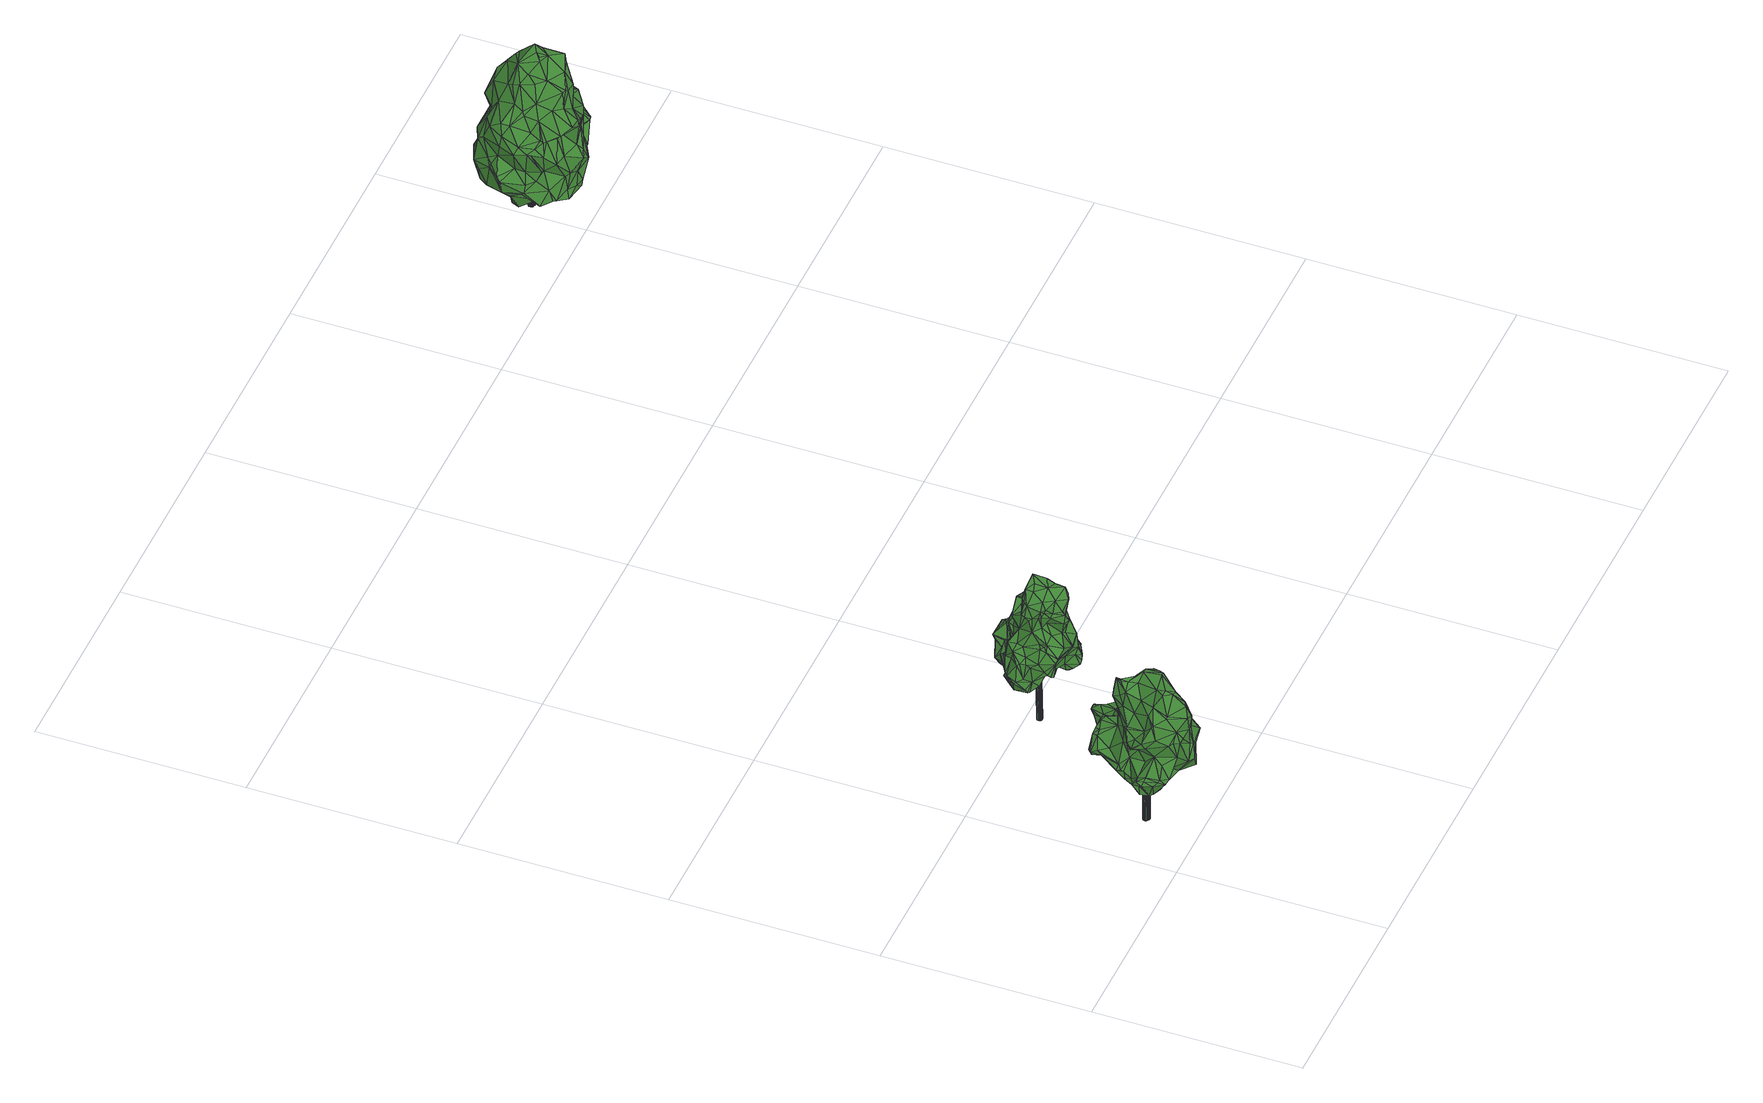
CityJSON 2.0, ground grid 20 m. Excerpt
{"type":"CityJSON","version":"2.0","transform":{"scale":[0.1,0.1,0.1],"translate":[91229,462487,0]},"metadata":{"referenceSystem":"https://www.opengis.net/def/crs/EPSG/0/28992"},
"CityObjects":{
"tree1":{"type":"SolitaryVegetationObject","attributes":{"gtid":44,"crown_width_m":9.72,"crown_median_z":10.84,"trunk_H_m":9.87,"trunk_DBH_m":0.606,"trunk_radius_m":0.303,"trunk_base_height_m":0.97,"original_gtid":"44"},"geometry":[{"type":"MultiSurface","lod":"3","boundaries":[[[0,1,2]],[[3,4,5]],[[6,7,8]],[[9,10,11]],[[12,13,14]],[[15,16,17]],[[18,19,20]],[[21,10,22]],[[23,24,25]],[[26,27,28]],[[29,30,31]],[[29,31,32]],[[33,22,34]],[[35,36,37]],[[38,5,4]],[[39,40,41]],[[42,43,44]],[[45,46,47]],[[48,49,50]],[[51,52,53]],[[54,55,34]],[[56,57,7]],[[58,59,60]],[[7,61,8]],[[62,63,64]],[[56,65,66]],[[67,68,69]],[[70,71,72]],[[73,74,32]],[[75,76,77]],[[12,78,13]],[[38,4,79]],[[26,80,27]],[[81,37,82]],[[19,37,81]],[[83,71,70]],[[84,85,86]],[[87,86,85]],[[84,86,88]],[[87,85,89]],[[90,7,6]],[[56,7,90]],[[86,91,92]],[[92,91,93]],[[94,95,96]],[[86,92,88]],[[97,98,99]],[[33,100,22]],[[35,37,19]],[[58,60,101]],[[102,103,73]],[[104,105,106]],[[55,83,107]],[[97,23,98]],[[108,109,110]],[[111,69,68]],[[112,113,114]],[[32,31,102]],[[83,55,54]],[[115,19,81]],[[116,117,118]],[[110,119,77]],[[30,120,121]],[[95,121,120]],[[91,87,122]],[[112,60,59]],[[123,61,7]],[[124,40,39]],[[125,126,127]],[[69,128,67]],[[101,129,72]],[[130,131,132]],[[54,133,83]],[[99,134,97]],[[73,103,135]],[[97,134,2]],[[8,136,137]],[[138,139,137]],[[137,140,138]],[[92,141,88]],[[111,142,108]],[[78,143,144]],[[37,36,82]],[[131,130,129]],[[72,129,70]],[[129,130,70]],[[107,70,130]],[[127,10,21]],[[38,77,145]],[[72,71,146]],[[147,148,94]],[[83,70,107]],[[45,96,46]],[[59,20,149]],[[22,100,21]],[[63,150,151]],[[25,151,150]],[[152,153,82]],[[63,154,132]],[[14,42,51]],[[155,156,115]],[[13,157,158]],[[63,151,154]],[[12,51,53]],[[139,138,159]],[[160,14,13]],[[60,62,101]],[[161,2,162]],[[163,161,162]],[[99,164,134]],[[127,21,125]],[[42,165,43]],[[129,64,131]],[[166,167,100]],[[154,151,166]],[[15,118,168]],[[12,14,51]],[[18,169,19]],[[17,16,170]],[[171,17,170]],[[78,12,143]],[[172,123,173]],[[174,116,65]],[[174,65,56]],[[172,175,138]],[[176,50,54]],[[176,54,177]],[[178,173,171]],[[105,145,179]],[[175,159,138]],[[180,181,162]],[[181,163,162]],[[118,117,168]],[[25,99,98]],[[131,64,63]],[[132,131,63]],[[25,150,182]],[[25,182,183]],[[112,114,184]],[[177,34,185]],[[186,185,34]],[[91,122,93]],[[187,108,110]],[[60,184,62]],[[105,188,5]],[[189,188,105]],[[190,191,192]],[[103,191,190]],[[115,20,19]],[[190,122,89]],[[170,16,61]],[[185,193,176]],[[185,176,177]],[[29,120,30]],[[77,187,110]],[[119,1,179]],[[112,184,60]],[[93,192,92]],[[194,195,196]],[[85,84,197]],[[198,199,28]],[[200,69,111]],[[158,157,201]],[[202,144,143]],[[8,61,136]],[[29,96,95]],[[149,20,115]],[[113,155,0]],[[203,113,0]],[[182,184,204]],[[182,62,184]],[[169,15,168]],[[205,169,168]],[[32,206,80]],[[207,43,186]],[[68,142,111]],[[208,142,68]],[[14,160,42]],[[92,192,191]],[[117,209,168]],[[210,2,1]],[[48,139,159]],[[193,139,48]],[[211,40,124]],[[50,212,133]],[[50,133,54]],[[38,145,5]],[[0,155,213]],[[214,4,215]],[[4,75,79]],[[92,216,141]],[[81,82,153]],[[205,168,209]],[[210,1,119]],[[9,52,44]],[[9,217,202]],[[52,51,42]],[[5,145,105]],[[214,215,218]],[[135,174,56]],[[216,92,191]],[[71,219,220]],[[95,120,29]],[[8,137,27]],[[48,50,193]],[[176,193,50]],[[221,57,56]],[[2,161,23]],[[211,41,40]],[[161,24,23]],[[222,219,212]],[[181,126,125]],[[223,95,94]],[[106,1,0]],[[27,137,224]],[[175,172,49]],[[53,52,202]],[[94,225,226]],[[102,191,103]],[[227,228,212]],[[219,228,227]],[[222,178,219]],[[25,183,99]],[[128,121,67]],[[185,43,193]],[[100,167,21]],[[106,105,1]],[[179,1,105]],[[102,73,32]],[[132,229,130]],[[107,130,229]],[[54,34,177]],[[229,55,107]],[[198,26,199]],[[229,230,55]],[[34,55,230]],[[187,111,108]],[[226,225,231]],[[28,224,198]],[[9,43,207]],[[6,74,90]],[[89,85,36]],[[193,43,165]],[[126,11,10]],[[219,227,212]],[[79,75,38]],[[71,220,146]],[[52,42,44]],[[68,67,223]],[[232,217,231]],[[232,231,148]],[[77,38,75]],[[91,86,87]],[[159,49,48]],[[175,49,159]],[[212,50,49]],[[49,233,212]],[[212,233,222]],[[59,234,20]],[[235,42,160]],[[15,39,16]],[[207,34,22]],[[207,186,34]],[[129,101,64]],[[62,64,101]],[[193,165,139]],[[144,202,217]],[[15,18,124]],[[15,124,39]],[[201,147,236]],[[201,236,158]],[[77,119,145]],[[27,224,28]],[[68,223,208]],[[202,52,9]],[[141,200,237]],[[214,237,200]],[[214,141,237]],[[132,154,229]],[[115,156,149]],[[113,156,155]],[[148,225,94]],[[147,232,148]],[[147,201,232]],[[94,96,147]],[[11,126,181]],[[74,206,32]],[[121,238,30]],[[121,216,238]],[[32,80,29]],[[125,239,181]],[[231,180,226]],[[231,181,180]],[[223,94,226]],[[223,226,208]],[[138,140,172]],[[225,148,231]],[[89,122,87]],[[34,230,33]],[[135,90,74]],[[135,74,73]],[[194,196,219]],[[83,133,228]],[[212,228,133]],[[0,2,203]],[[219,178,194]],[[203,2,134]],[[2,23,97]],[[23,25,98]],[[104,106,213]],[[104,213,105]],[[240,180,109]],[[240,109,142]],[[195,61,16]],[[171,61,195]],[[118,15,17]],[[241,103,190]],[[242,217,9]],[[221,123,57]],[[217,157,78]],[[47,236,45]],[[189,36,188]],[[82,36,189]],[[19,169,35]],[[139,198,137]],[[224,137,198]],[[243,149,156]],[[190,209,241]],[[116,241,209]],[[116,209,117]],[[36,209,190]],[[36,35,209]],[[223,121,95]],[[67,121,223]],[[229,154,230]],[[230,154,33]],[[171,123,221]],[[110,109,119]],[[119,109,210]],[[154,166,33]],[[100,33,166]],[[162,109,180]],[[203,114,113]],[[25,24,151]],[[166,151,24]],[[22,10,207]],[[28,199,26]],[[114,99,204]],[[2,109,162]],[[142,109,108]],[[11,242,9]],[[11,181,231]],[[231,217,242]],[[11,231,242]],[[201,217,232]],[[244,136,61]],[[140,244,123]],[[140,137,244]],[[207,10,9]],[[144,217,78]],[[153,115,81]],[[9,44,43]],[[203,134,164]],[[179,145,119]],[[163,181,239]],[[167,163,239]],[[17,171,66]],[[118,17,116]],[[57,123,7]],[[140,123,172]],[[12,53,143]],[[53,202,143]],[[196,220,219]],[[236,245,158]],[[13,158,245]],[[26,235,245]],[[41,220,196]],[[39,41,196]],[[233,173,222]],[[178,222,173]],[[80,26,47]],[[123,244,61]],[[29,80,47]],[[114,182,184]],[[204,182,114]],[[246,236,47]],[[246,47,26]],[[246,26,236]],[[170,61,171]],[[66,65,17]],[[31,30,238]],[[31,238,102]],[[102,238,191]],[[191,238,216]],[[216,121,200]],[[216,200,141]],[[121,128,200]],[[69,200,128]],[[99,114,164]],[[185,186,43]],[[164,114,203]],[[182,204,183]],[[71,228,219]],[[146,247,72]],[[183,204,99]],[[182,150,62]],[[63,62,150]],[[248,146,220]],[[220,41,248]],[[72,247,101]],[[58,101,247]],[[88,218,84]],[[190,89,36]],[[213,152,189]],[[155,152,213]],[[147,45,236]],[[96,45,147]],[[106,0,213]],[[169,205,35]],[[226,180,240]],[[226,240,208]],[[142,208,240]],[[167,239,21]],[[21,239,125]],[[163,167,161]],[[210,109,2]],[[166,24,167]],[[161,167,24]],[[214,218,141]],[[196,195,39]],[[235,165,42]],[[139,165,235]],[[172,173,49]],[[233,49,173]],[[13,245,160]],[[146,248,247]],[[194,178,195]],[[195,178,171]],[[171,173,123]],[[217,201,157]],[[78,157,13]],[[235,160,245]],[[169,18,15]],[[249,124,20]],[[18,20,124]],[[126,10,127]],[[135,241,174]],[[58,247,248]],[[71,83,228]],[[137,136,244]],[[3,215,4]],[[85,197,188]],[[26,245,250]],[[236,250,245]],[[243,59,149]],[[236,26,250]],[[241,135,103]],[[8,27,206]],[[8,206,6]],[[80,206,27]],[[135,56,90]],[[74,6,206]],[[29,46,96]],[[47,46,29]],[[195,16,39]],[[214,76,75]],[[211,124,249]],[[155,153,152]],[[152,82,189]],[[153,155,115]],[[213,251,105]],[[189,105,251]],[[189,251,213]],[[249,20,234]],[[248,234,58]],[[58,234,59]],[[41,234,248]],[[41,249,234]],[[211,249,41]],[[198,139,235]],[[198,235,26]],[[85,188,36]],[[3,197,84]],[[205,209,35]],[[243,112,59]],[[112,156,113]],[[243,156,112]],[[17,65,116]],[[77,76,187]],[[200,76,214]],[[171,221,66]],[[56,66,221]],[[187,76,111]],[[200,111,76]],[[190,93,122]],[[190,192,93]],[[141,218,88]],[[116,17,241]],[[174,241,17]],[[174,17,116]],[[218,215,84]],[[3,84,215]],[[214,75,4]],[[188,197,5]],[[5,197,3]],[[252,253,254]],[[252,254,255]],[[255,254,256]],[[255,256,257]],[[254,253,258]],[[254,258,256]],[[256,258,259]],[[256,259,257]],[[258,253,260]],[[258,260,259]],[[260,253,261]],[[260,261,259]],[[259,261,262]],[[259,262,257]],[[262,261,263]],[[262,263,257]],[[261,253,264]],[[261,264,263]],[[263,264,265]],[[263,265,257]],[[264,253,266]],[[264,266,265]],[[266,253,267]],[[266,267,265]],[[265,267,268]],[[265,268,257]],[[267,253,269]],[[267,269,268]],[[268,269,270]],[[268,270,257]],[[269,253,271]],[[269,271,270]],[[271,253,272]],[[271,272,270]],[[270,272,273]],[[270,273,257]],[[272,253,274]],[[272,274,273]],[[273,274,275]],[[273,275,257]],[[274,253,276]],[[274,276,275]],[[275,276,277]],[[275,277,257]],[[276,253,278]],[[276,278,277]],[[277,278,279]],[[277,279,257]],[[278,253,280]],[[278,280,279]],[[279,280,281]],[[279,281,257]],[[280,253,282]],[[280,282,281]],[[281,282,283]],[[281,283,257]],[[282,253,284]],[[282,284,283]],[[284,253,285]],[[284,285,283]],[[283,285,286]],[[283,286,257]],[[285,253,287]],[[285,287,286]],[[286,287,288]],[[286,288,257]],[[288,287,289]],[[288,289,257]],[[287,253,290]],[[287,290,289]],[[289,290,291]],[[289,291,257]],[[291,290,255]],[[291,255,257]],[[290,253,252]],[[290,252,255]]]}]},
"tree2":{"type":"SolitaryVegetationObject","attributes":{"gtid":3,"crown_width_m":8.05,"crown_median_z":10,"trunk_H_m":9.23,"trunk_DBH_m":0.47,"trunk_radius_m":0.235,"trunk_base_height_m":0.77,"original_gtid":"3"},"geometry":[{"type":"Solid","lod":"3","boundaries":[[[[292,293,294]],[[295,296,297]],[[298,299,300]],[[301,302,303]],[[304,305,306]],[[307,308,309]],[[307,309,310]],[[311,312,313]],[[314,315,316]],[[317,318,319]],[[318,308,319]],[[320,321,322]],[[323,324,325]],[[326,327,328]],[[329,330,331]],[[313,330,329]],[[332,333,334]],[[335,336,337]],[[338,336,335]],[[339,340,341]],[[342,311,343]],[[344,338,345]],[[346,347,348]],[[349,350,351]],[[294,352,353]],[[331,298,329]],[[354,355,356]],[[354,356,357]],[[358,359,360]],[[297,361,362]],[[355,354,363]],[[364,365,366]],[[302,367,368]],[[369,370,327]],[[317,371,372]],[[373,311,374]],[[310,375,376]],[[377,325,324]],[[310,378,375]],[[379,380,378]],[[381,334,342]],[[381,342,343]],[[382,383,384]],[[385,386,387]],[[388,389,371]],[[346,335,337]],[[390,391,345]],[[384,366,328]],[[392,393,394]],[[392,306,393]],[[395,333,332]],[[396,397,398]],[[336,399,400]],[[401,402,403]],[[404,326,405]],[[330,406,407]],[[298,300,329]],[[408,409,394]],[[408,410,409]],[[411,321,320]],[[360,412,413]],[[348,398,414]],[[397,414,398]],[[415,416,417]],[[341,418,339]],[[324,419,377]],[[400,420,336]],[[414,391,421]],[[414,421,348]],[[401,422,352]],[[422,353,352]],[[423,357,424]],[[314,425,315]],[[298,426,427]],[[347,346,428]],[[429,340,339]],[[430,410,431]],[[432,318,363]],[[390,433,335]],[[371,389,434]],[[317,363,318]],[[435,436,437]],[[438,379,432]],[[335,346,390]],[[421,391,390]],[[429,323,325]],[[317,372,363]],[[372,355,363]],[[422,323,429]],[[348,421,390]],[[348,390,346]],[[338,335,433]],[[372,371,434]],[[427,439,299]],[[440,439,427]],[[377,441,442]],[[416,443,444]],[[445,292,353]],[[323,419,324]],[[374,342,334]],[[331,426,298]],[[390,345,433]],[[446,441,301]],[[375,447,376]],[[448,449,392]],[[433,345,338]],[[401,403,422]],[[323,422,419]],[[450,382,451]],[[313,452,381]],[[336,420,337]],[[374,453,454]],[[445,353,422]],[[418,445,422]],[[403,419,422]],[[411,455,456]],[[377,419,403]],[[362,361,457]],[[332,458,395]],[[385,459,460]],[[461,385,460]],[[374,311,342]],[[434,406,372]],[[312,372,406]],[[380,438,462]],[[432,462,438]],[[316,315,463]],[[464,465,316]],[[427,426,466]],[[299,298,427]],[[332,334,467]],[[414,397,468]],[[469,470,471]],[[393,408,394]],[[329,300,472]],[[371,317,473]],[[371,473,388]],[[474,337,420]],[[424,357,356]],[[424,356,355]],[[328,327,451]],[[367,294,431]],[[468,475,414]],[[422,339,418]],[[429,339,422]],[[467,334,381]],[[392,394,409]],[[400,463,420]],[[423,476,477]],[[478,477,476]],[[396,425,397]],[[364,349,297]],[[472,479,480]],[[401,352,294]],[[434,389,407]],[[379,438,380]],[[328,382,384]],[[369,327,326]],[[294,353,292]],[[398,348,428]],[[481,482,458]],[[300,483,384]],[[451,327,370]],[[427,466,465]],[[484,412,360]],[[485,301,486]],[[316,463,440]],[[389,388,487]],[[389,487,488]],[[489,295,344]],[[457,299,439]],[[457,439,400]],[[407,389,488]],[[386,461,490]],[[386,490,491]],[[492,471,314]],[[413,493,360]],[[450,383,382]],[[458,383,450]],[[364,494,365]],[[365,494,484]],[[330,407,426]],[[330,426,331]],[[432,495,462]],[[457,400,399]],[[436,333,395]],[[496,487,473]],[[497,498,499]],[[500,499,498]],[[462,340,380]],[[316,465,488]],[[292,501,293]],[[367,402,294]],[[409,410,443]],[[451,370,499]],[[474,420,315]],[[322,502,478]],[[456,321,411]],[[384,349,364]],[[384,483,349]],[[393,486,408]],[[306,486,393]],[[443,404,409]],[[503,477,504]],[[505,506,507]],[[423,477,503]],[[373,312,311]],[[315,420,463]],[[475,305,391]],[[425,428,315]],[[508,490,468]],[[404,405,448]],[[319,308,473]],[[319,473,317]],[[404,509,326]],[[443,509,404]],[[368,367,431]],[[489,493,413]],[[368,410,303]],[[368,431,410]],[[367,441,402]],[[294,402,401]],[[441,367,302]],[[408,486,303]],[[510,306,305]],[[503,511,423]],[[446,461,460]],[[344,295,338]],[[360,493,358]],[[486,306,485]],[[479,300,384]],[[456,370,369]],[[364,296,494]],[[489,413,295]],[[512,416,415]],[[512,415,456]],[[347,428,348]],[[396,398,428]],[[369,512,456]],[[412,494,296]],[[297,296,364]],[[435,454,436]],[[445,513,514]],[[451,382,328]],[[457,361,351]],[[392,409,404]],[[368,303,302]],[[333,453,334]],[[362,338,295]],[[362,295,297]],[[358,493,515]],[[485,306,468]],[[299,516,300]],[[483,300,516]],[[485,461,301]],[[446,301,461]],[[468,461,485]],[[374,334,453]],[[430,431,294]],[[423,424,476]],[[392,404,448]],[[380,340,517]],[[491,469,518]],[[487,388,473]],[[465,426,407]],[[457,399,362]],[[372,312,355]],[[436,454,453]],[[344,515,489]],[[301,441,302]],[[297,349,361]],[[344,391,515]],[[343,313,381]],[[474,346,337]],[[482,480,383]],[[338,399,336]],[[362,399,338]],[[400,439,463]],[[440,463,439]],[[472,482,329]],[[343,311,313]],[[380,517,519]],[[364,366,384]],[[392,449,359]],[[357,363,354]],[[486,301,303]],[[491,387,386]],[[520,293,501]],[[315,428,474]],[[474,428,346]],[[505,491,518]],[[505,518,375]],[[340,462,511]],[[340,511,341]],[[432,379,318]],[[511,503,521]],[[416,522,443]],[[416,512,522]],[[341,521,418]],[[519,523,380]],[[489,515,493]],[[492,488,487]],[[403,402,377]],[[492,524,471]],[[316,492,314]],[[488,492,316]],[[412,484,494]],[[358,304,359]],[[306,359,304]],[[457,351,516]],[[457,516,299]],[[300,479,472]],[[425,525,397]],[[513,501,514]],[[351,361,349]],[[432,363,495]],[[479,384,383]],[[520,526,477]],[[504,477,526]],[[303,410,408]],[[445,501,292]],[[445,514,501]],[[508,491,490]],[[318,379,309]],[[478,502,477]],[[520,477,502]],[[321,415,322]],[[520,415,293]],[[502,415,520]],[[322,415,502]],[[452,329,481]],[[452,481,467]],[[374,454,373]],[[310,309,379]],[[373,454,478]],[[369,326,509]],[[407,406,434]],[[330,313,406]],[[469,525,470]],[[349,483,350]],[[376,307,310]],[[360,527,484]],[[313,329,452]],[[481,329,482]],[[396,428,425]],[[407,488,465]],[[491,525,469]],[[468,525,508]],[[470,425,471]],[[497,370,455]],[[455,370,456]],[[511,521,341]],[[497,499,370]],[[466,426,465]],[[414,475,391]],[[375,506,505]],[[464,440,465]],[[491,505,387]],[[427,465,440]],[[366,528,405]],[[464,316,440]],[[508,525,491]],[[468,397,525]],[[487,496,529]],[[448,405,528]],[[328,405,326]],[[381,452,467]],[[527,449,528]],[[527,528,484]],[[332,481,458]],[[467,481,332]],[[366,365,528]],[[484,528,365]],[[448,528,449]],[[366,405,328]],[[529,496,376]],[[450,499,500]],[[450,451,499]],[[377,530,325]],[[442,530,377]],[[475,510,305]],[[516,351,350]],[[516,350,483]],[[318,309,308]],[[376,496,307]],[[308,307,496]],[[450,500,458]],[[458,500,395]],[[455,498,497]],[[411,498,455]],[[437,498,322]],[[320,322,498]],[[320,498,411]],[[340,429,530]],[[392,359,306]],[[441,377,402]],[[460,442,446]],[[357,495,363]],[[423,495,357]],[[447,469,524]],[[469,447,518]],[[387,505,385]],[[461,386,385]],[[380,523,378]],[[375,378,523]],[[373,478,476]],[[312,373,476]],[[312,476,355]],[[385,507,459]],[[505,507,385]],[[459,507,519]],[[506,519,507]],[[446,442,441]],[[513,504,501]],[[513,445,504]],[[468,490,461]],[[460,530,442]],[[473,308,496]],[[518,447,375]],[[423,511,495]],[[462,495,511]],[[379,378,310]],[[459,530,460]],[[530,519,531]],[[459,519,530]],[[456,415,321]],[[312,406,313]],[[325,530,429]],[[425,314,471]],[[369,522,512]],[[527,359,449]],[[360,359,527]],[[369,509,522]],[[443,522,509]],[[430,294,532]],[[293,532,294]],[[430,532,443]],[[443,532,444]],[[430,443,410]],[[479,383,480]],[[413,412,296]],[[355,476,424]],[[475,468,510]],[[415,417,293]],[[504,445,521]],[[504,521,503]],[[418,521,445]],[[435,478,454]],[[478,435,322]],[[437,322,435]],[[504,526,501]],[[520,501,526]],[[469,471,524]],[[306,510,468]],[[344,345,391]],[[515,391,305]],[[413,296,295]],[[470,525,425]],[[492,487,529]],[[492,529,524]],[[524,529,447]],[[447,529,376]],[[436,453,333]],[[472,480,482]],[[304,358,515]],[[515,305,304]],[[458,482,383]],[[519,517,531]],[[530,517,340]],[[530,531,517]],[[436,395,437]],[[498,395,500]],[[498,437,395]],[[532,293,417]],[[417,416,444]],[[532,417,444]],[[375,523,506]],[[519,506,523]],[[533,534,535]],[[533,535,536]],[[535,534,537]],[[535,537,536]],[[536,537,538]],[[536,538,539]],[[538,537,540]],[[538,540,539]],[[537,534,541]],[[537,541,540]],[[540,541,542]],[[540,542,539]],[[542,541,543]],[[542,543,539]],[[541,534,544]],[[541,544,543]],[[544,534,545]],[[544,545,543]],[[543,545,546]],[[543,546,539]],[[545,534,547]],[[545,547,546]],[[546,547,548]],[[546,548,539]],[[547,534,549]],[[547,549,548]],[[548,549,550]],[[548,550,539]],[[549,534,551]],[[549,551,550]],[[550,551,552]],[[550,552,539]],[[551,534,553]],[[551,553,552]],[[552,553,554]],[[552,554,539]],[[554,553,555]],[[554,555,539]],[[553,534,556]],[[553,556,555]],[[555,556,557]],[[555,557,539]],[[557,556,558]],[[557,558,539]],[[556,534,559]],[[556,559,558]],[[558,559,560]],[[558,560,539]],[[559,534,561]],[[559,561,560]],[[560,561,562]],[[560,562,539]],[[561,534,563]],[[561,563,562]],[[562,563,564]],[[562,564,539]],[[563,534,533]],[[563,533,564]],[[564,533,565]],[[564,565,539]],[[565,533,536]],[[565,536,539]]]]}]},
"tree3":{"type":"SolitaryVegetationObject","attributes":{"gtid":1,"crown_width_m":10.67,"crown_median_z":9.25,"trunk_H_m":8.59,"trunk_DBH_m":0.609,"trunk_radius_m":0.305,"trunk_base_height_m":0.66,"original_gtid":"1"},"geometry":[{"type":"Solid","lod":"3","boundaries":[[[[566,567,568]],[[569,570,571]],[[572,573,574]],[[575,576,566]],[[577,576,575]],[[578,579,580]],[[581,582,583]],[[584,585,586]],[[587,588,589]],[[590,591,592]],[[593,594,595]],[[582,596,597]],[[598,599,600]],[[580,579,601]],[[602,601,579]],[[603,604,605]],[[606,607,608]],[[609,610,611]],[[609,612,610]],[[613,614,615]],[[616,612,609]],[[617,618,619]],[[585,620,578]],[[621,622,623]],[[621,602,622]],[[624,625,626]],[[584,620,585]],[[622,620,584]],[[602,620,622]],[[627,628,629]],[[630,631,632]],[[633,634,635]],[[636,637,633]],[[567,638,590]],[[639,640,641]],[[642,643,607]],[[584,644,622]],[[645,644,584]],[[599,646,647]],[[648,649,650]],[[577,651,576]],[[611,652,653]],[[654,655,656]],[[657,654,656]],[[658,581,659]],[[660,659,588]],[[584,586,645]],[[661,645,586]],[[662,663,664]],[[665,666,667]],[[668,669,571]],[[670,576,651]],[[671,672,673]],[[572,674,663]],[[642,633,675]],[[676,595,594]],[[668,677,678]],[[668,678,661]],[[580,679,680]],[[644,681,622]],[[622,681,590]],[[591,590,682]],[[683,684,610]],[[658,685,686]],[[683,687,688]],[[623,689,621]],[[669,690,691]],[[569,669,691]],[[654,626,655]],[[654,692,626]],[[693,694,600]],[[695,696,697]],[[697,696,597]],[[698,699,630]],[[700,630,699]],[[701,702,703]],[[613,704,705]],[[615,704,613]],[[631,676,706]],[[707,708,709]],[[707,709,698]],[[573,605,574]],[[642,675,710]],[[675,709,708]],[[585,690,586]],[[711,589,656]],[[712,649,713]],[[698,630,650]],[[714,682,706]],[[625,587,655]],[[625,655,626]],[[710,675,708]],[[710,708,692]],[[715,604,603]],[[641,716,717]],[[696,718,716]],[[656,641,657]],[[692,643,710]],[[719,718,695]],[[720,721,722]],[[642,710,643]],[[595,676,631]],[[723,684,724]],[[725,726,684]],[[691,653,569]],[[673,727,598]],[[699,698,709]],[[728,662,634]],[[729,730,570]],[[569,571,669]],[[713,651,618]],[[731,693,732]],[[693,637,733]],[[734,623,622]],[[735,736,737]],[[689,738,739]],[[740,739,738]],[[615,741,704]],[[706,742,631]],[[682,742,706]],[[740,743,739]],[[577,744,685]],[[641,583,716]],[[621,601,602]],[[621,743,601]],[[580,601,679]],[[621,739,743]],[[726,611,610]],[[745,746,747]],[[745,748,746]],[[581,747,582]],[[607,633,642]],[[607,749,633]],[[750,680,751]],[[750,751,752]],[[722,721,753]],[[641,717,639]],[[711,754,587]],[[636,633,635]],[[724,688,755]],[[640,639,756]],[[569,757,570]],[[758,633,637]],[[756,718,759]],[[756,716,718]],[[708,707,692]],[[756,760,716]],[[581,658,747]],[[644,568,567]],[[567,761,638]],[[734,689,762]],[[763,715,764]],[[720,614,765]],[[721,720,765]],[[656,589,766]],[[653,652,757]],[[653,757,569]],[[641,640,657]],[[582,696,716]],[[767,764,768]],[[737,608,769]],[[737,769,770]],[[769,771,640]],[[655,754,711]],[[729,726,705]],[[705,726,725]],[[631,742,648]],[[581,588,659]],[[664,673,634]],[[772,773,687]],[[635,634,671]],[[598,727,646]],[[732,774,593]],[[687,773,775]],[[713,618,617]],[[682,590,638]],[[645,568,644]],[[645,776,568]],[[575,568,777]],[[581,589,588]],[[672,634,673]],[[679,601,740]],[[740,601,743]],[[682,778,742]],[[698,650,624]],[[578,779,691]],[[588,625,619]],[[588,587,625]],[[728,573,662]],[[695,780,719]],[[724,755,723]],[[655,711,656]],[[759,769,640]],[[752,600,599]],[[599,647,752]],[[681,567,590]],[[575,744,577]],[[597,696,582]],[[689,667,738]],[[599,598,646]],[[666,665,774]],[[657,640,771]],[[650,632,648]],[[630,632,650]],[[603,781,736]],[[728,634,633]],[[661,669,668]],[[782,783,784]],[[686,747,658]],[[682,638,778]],[[663,662,573]],[[780,785,719]],[[765,628,627]],[[765,613,628]],[[588,619,660]],[[727,664,701]],[[673,664,727]],[[742,786,784]],[[685,745,686]],[[746,787,753]],[[631,630,788]],[[631,788,595]],[[735,737,770]],[[789,790,668]],[[578,691,585]],[[661,586,690]],[[661,690,669]],[[791,792,793]],[[570,730,794]],[[674,767,768]],[[680,795,580]],[[772,795,796]],[[750,791,795]],[[750,795,680]],[[703,646,701]],[[637,731,758]],[[691,690,585]],[[695,718,696]],[[692,707,626]],[[793,703,702]],[[674,755,664]],[[723,755,674]],[[654,657,771]],[[769,654,771]],[[742,778,786]],[[593,595,732]],[[597,596,746]],[[609,797,616]],[[652,729,570]],[[652,570,757]],[[726,729,611]],[[652,611,729]],[[603,798,715]],[[603,770,798]],[[566,568,575]],[[625,624,799]],[[571,570,800]],[[627,629,780]],[[608,737,801]],[[765,627,721]],[[741,722,802]],[[794,741,802]],[[759,640,756]],[[691,779,797]],[[803,804,805]],[[634,662,664]],[[671,634,672]],[[629,715,806]],[[798,806,715]],[[787,807,753]],[[629,764,715]],[[591,682,808]],[[809,660,618]],[[734,762,623]],[[691,797,653]],[[571,800,789]],[[789,668,571]],[[789,800,794]],[[668,810,677]],[[790,810,668]],[[801,737,811]],[[595,788,700]],[[630,700,788]],[[745,744,748]],[[770,769,798]],[[647,646,703]],[[748,744,812]],[[813,679,740]],[[813,740,738]],[[714,808,682]],[[619,618,660]],[[689,739,621]],[[593,774,594]],[[666,805,813]],[[808,667,689]],[[794,800,570]],[[629,628,764]],[[753,802,722]],[[802,753,794]],[[753,807,794]],[[717,760,639]],[[650,799,624]],[[649,799,650]],[[619,625,799]],[[799,617,619]],[[578,580,814]],[[774,815,816]],[[681,644,567]],[[587,589,711]],[[679,813,805]],[[679,805,680]],[[796,791,775]],[[793,775,791]],[[670,713,782]],[[666,813,667]],[[738,667,813]],[[775,702,755]],[[701,646,727]],[[808,689,734]],[[808,714,817]],[[816,752,803]],[[587,754,655]],[[733,637,636]],[[631,648,632]],[[777,678,677]],[[697,721,627]],[[721,697,753]],[[695,697,780]],[[627,780,697]],[[719,759,718]],[[614,720,615]],[[753,697,746]],[[597,746,697]],[[624,626,707]],[[624,707,698]],[[699,709,758]],[[675,758,709]],[[722,615,720]],[[722,741,615]],[[675,633,758]],[[716,760,717]],[[760,756,639]],[[755,702,701]],[[815,774,732]],[[747,686,745]],[[744,777,812]],[[600,694,598]],[[815,732,693]],[[712,799,649]],[[712,617,799]],[[808,817,667]],[[664,663,674]],[[693,600,815]],[[667,817,665]],[[677,787,748]],[[746,748,787]],[[620,579,578]],[[602,579,620]],[[733,636,694]],[[693,731,637]],[[752,815,600]],[[731,818,819]],[[732,818,731]],[[595,818,732]],[[700,818,595]],[[819,818,700]],[[793,702,775]],[[801,606,608]],[[809,659,660]],[[659,809,658]],[[716,583,582]],[[817,820,665]],[[616,797,687]],[[772,687,797]],[[705,704,729]],[[765,614,613]],[[807,810,790]],[[633,749,728]],[[651,685,809]],[[658,809,685]],[[577,685,651]],[[566,761,567]],[[651,713,670]],[[821,803,805]],[[772,779,814]],[[656,583,641]],[[656,766,583]],[[787,810,807]],[[715,767,574]],[[728,736,781]],[[606,736,728]],[[811,736,606]],[[701,664,755]],[[700,699,819]],[[731,819,758]],[[699,758,819]],[[607,606,749]],[[749,606,728]],[[763,764,767]],[[763,767,715]],[[684,723,768]],[[778,638,761]],[[809,618,651]],[[811,606,801]],[[603,736,770]],[[735,770,736]],[[712,713,617]],[[737,736,811]],[[795,791,796]],[[663,573,572]],[[693,733,694]],[[728,781,573]],[[803,752,804]],[[821,666,816]],[[774,816,666]],[[815,752,816]],[[744,575,777]],[[607,822,654]],[[643,822,607]],[[629,806,780]],[[777,677,812]],[[685,744,745]],[[806,798,785]],[[806,785,780]],[[821,805,666]],[[719,785,759]],[[759,785,769]],[[798,769,785]],[[755,688,687]],[[755,687,775]],[[772,797,779]],[[748,812,677]],[[692,654,822]],[[692,822,643]],[[572,767,674]],[[689,623,762]],[[703,792,647]],[[703,793,792]],[[750,647,792]],[[750,752,647]],[[750,792,791]],[[790,789,794]],[[794,807,790]],[[683,616,687]],[[776,678,777]],[[568,776,777]],[[645,678,776]],[[661,678,645]],[[566,576,761]],[[670,786,761]],[[670,761,576]],[[761,786,778]],[[769,608,654]],[[607,654,608]],[[677,810,787]],[[609,611,797]],[[653,797,611]],[[610,684,726]],[[724,684,688]],[[688,684,683]],[[706,820,714]],[[676,820,706]],[[616,683,612]],[[683,610,612]],[[574,604,715]],[[704,730,729]],[[704,741,730]],[[794,730,741]],[[713,649,782]],[[764,823,824]],[[628,823,764]],[[705,823,613]],[[705,824,823]],[[796,775,773]],[[772,796,773]],[[574,767,572]],[[665,820,774]],[[622,592,734]],[[622,590,592]],[[766,589,583]],[[583,589,581]],[[814,779,578]],[[772,814,795]],[[580,795,814]],[[628,613,823]],[[816,803,821]],[[805,751,680]],[[804,752,751]],[[804,751,805]],[[674,768,723]],[[774,820,594]],[[714,820,817]],[[594,820,676]],[[725,824,705]],[[684,768,725]],[[574,605,604]],[[598,694,673]],[[671,673,694]],[[671,694,635]],[[636,635,694]],[[781,605,573]],[[603,605,781]],[[746,596,747]],[[747,596,582]],[[734,592,808]],[[808,592,591]],[[768,824,725]],[[768,764,824]],[[742,783,648]],[[670,784,786]],[[670,782,784]],[[784,783,742]],[[782,649,783]],[[648,783,649]],[[825,826,827]],[[825,827,828]],[[826,829,830]],[[826,830,827]],[[827,830,831]],[[827,831,828]],[[830,829,832]],[[830,832,831]],[[831,832,833]],[[831,833,828]],[[832,829,834]],[[832,834,833]],[[833,834,835]],[[833,835,828]],[[834,829,836]],[[834,836,835]],[[835,836,837]],[[835,837,828]],[[836,829,838]],[[836,838,837]],[[837,838,839]],[[837,839,828]],[[838,829,840]],[[838,840,839]],[[839,840,841]],[[839,841,828]],[[840,829,842]],[[840,842,841]],[[841,842,843]],[[841,843,828]],[[842,829,844]],[[842,844,843]],[[843,844,845]],[[843,845,828]],[[844,829,846]],[[844,846,845]],[[845,846,847]],[[845,847,828]],[[847,846,848]],[[847,848,828]],[[846,829,849]],[[846,849,848]],[[848,849,850]],[[848,850,828]],[[849,829,851]],[[849,851,850]],[[850,851,852]],[[850,852,828]],[[851,829,853]],[[851,853,852]],[[852,853,854]],[[852,854,828]],[[854,853,855]],[[854,855,828]],[[853,829,856]],[[853,856,855]],[[855,856,857]],[[855,857,828]],[[856,829,858]],[[856,858,857]],[[857,858,859]],[[857,859,828]],[[858,829,860]],[[858,860,859]],[[859,860,861]],[[859,861,828]],[[861,860,862]],[[861,862,828]],[[860,829,863]],[[860,863,862]],[[862,863,864]],[[862,864,828]],[[863,829,865]],[[863,865,864]],[[864,865,825]],[[864,825,828]],[[865,829,826]],[[865,826,825]]]]}]}
},
"vertices":[
[65,71,134],[57,77,120],[47,74,137],[75,108,108],[72,108,109],[72,101,112],[81,48,71],[84,42,86],[67,47,87],[29,33,108],[23,39,120],[29,48,112],[6,25,94],[15,32,74],[17,29,75],[93,52,118],[82,46,118],[94,49,99],[99,59,126],[100,72,129],[90,62,144],[19,41,128],[26,30,130],[44,68,144],[42,57,141],[44,66,160],[43,34,65],[57,36,69],[53,32,67],[54,64,81],[56,80,71],[61,75,83],[62,59,81],[27,33,145],[38,15,135],[92,80,113],[86,87,110],[92,81,114],[63,106,113],[85,45,120],[72,48,126],[75,42,142],[25,17,90],[39,15,105],[30,26,99],[30,54,80],[41,55,86],[48,48,74],[50,3,99],[65,8,104],[58,7,109],[15,17,92],[12,21,98],[9,21,98],[52,9,129],[46,8,147],[90,42,89],[86,39,88],[75,47,167],[80,54,163],[69,57,170],[79,38,100],[64,57,171],[50,39,167],[65,40,172],[91,44,93],[87,36,95],[39,96,82],[30,94,93],[40,99,86],[55,14,157],[68,19,138],[62,26,158],[77,62,80],[81,53,74],[61,103,109],[48,94,108],[52,92,116],[4,35,93],[63,106,112],[53,48,74],[95,74,131],[90,84,115],[58,9,140],[81,102,91],[83,97,91],[86,98,87],[89,95,87],[82,97,86],[87,92,89],[84,52,72],[95,95,84],[89,91,82],[93,92,83],[22,66,87],[35,74,87],[34,65,85],[46,79,151],[45,72,154],[49,77,170],[26,34,144],[68,40,172],[76,70,82],[80,70,83],[68,81,110],[71,86,112],[60,76,116],[50,11,157],[41,89,112],[45,74,118],[49,91,116],[39,95,107],[72,67,157],[72,71,150],[56,72,157],[91,66,144],[100,52,99],[105,57,103],[103,54,101],[54,89,117],[56,73,86],[46,88,82],[93,93,84],[81,28,95],[90,55,126],[14,49,124],[14,49,123],[15,47,124],[42,95,80],[58,24,163],[53,25,164],[51,31,168],[45,31,167],[57,9,130],[50,80,150],[82,58,77],[58,39,100],[55,30,86],[59,11,80],[47,17,83],[65,18,85],[71,92,86],[37,90,108],[6,34,97],[4,40,97],[56,92,116],[75,34,143],[22,58,80],[22,59,88],[91,65,146],[56,59,164],[46,52,154],[82,69,129],[91,73,130],[40,38,155],[77,71,133],[77,69,150],[17,42,80],[15,41,73],[61,6,82],[26,26,74],[33,60,131],[39,66,125],[31,60,130],[54,81,151],[41,21,89],[35,41,148],[30,42,134],[102,59,107],[101,62,124],[79,42,100],[86,30,100],[66,16,85],[73,23,101],[91,44,92],[64,8,83],[56,10,110],[43,11,125],[74,26,110],[57,84,116],[33,64,112],[24,57,121],[53,67,165],[49,72,167],[62,63,166],[38,12,123],[34,17,124],[43,94,111],[77,96,110],[83,85,113],[89,80,90],[79,74,82],[90,89,82],[41,5,102],[71,30,119],[75,35,118],[75,36,125],[76,103,108],[47,31,72],[48,32,67],[51,89,92],[17,49,80],[10,33,99],[57,79,148],[50,73,169],[99,61,109],[62,52,82],[31,20,123],[30,87,97],[94,71,105],[55,76,120],[75,60,132],[70,6,117],[75,69,127],[63,96,107],[75,107,108],[68,83,84],[11,41,96],[78,99,91],[70,22,124],[75,35,142],[86,29,93],[74,13,111],[33,84,90],[56,34,70],[22,62,89],[25,65,92],[61,16,130],[62,13,136],[38,24,150],[36,24,149],[29,56,100],[20,51,84],[71,12,108],[81,51,148],[31,27,72],[28,49,67],[57,86,97],[65,79,83],[26,50,125],[36,78,98],[84,60,95],[31,42,98],[77,62,154],[72,27,102],[24,39,71],[39,40,74],[67,42,159],[74,46,148],[86,57,143],[27,41,72],[79,73,112],[57,50,10],[54,50,10],[57,51,10],[59,51,108],[59,52,108],[56,51,108],[57,52,10],[59,53,108],[56,52,10],[55,53,10],[58,54,108],[57,54,108],[54,53,10],[56,54,108],[53,53,10],[52,53,10],[55,54,108],[52,52,10],[54,53,108],[51,52,10],[51,51,10],[53,52,108],[51,50,10],[53,51,109],[51,49,10],[54,50,109],[52,48,10],[54,49,109],[53,48,10],[55,49,108],[53,47,10],[56,48,108],[54,47,10],[55,47,10],[57,48,108],[56,48,10],[58,49,108],[59,49,108],[57,49,10],[59,50,108],
[114,176,75],[121,169,92],[108,180,83],[145,173,150],[137,163,147],[152,163,149],[174,184,117],[170,184,128],[168,177,120],[114,201,107],[106,191,102],[113,188,105],[126,181,142],[128,188,138],[123,186,127],[160,228,90],[165,230,89],[160,228,88],[146,231,91],[173,184,85],[165,201,84],[175,187,91],[159,213,130],[152,206,144],[164,210,129],[172,221,84],[161,224,82],[166,226,86],[136,156,82],[133,158,84],[142,168,89],[107,200,73],[102,201,84],[108,207,82],[126,149,119],[139,149,109],[145,153,118],[172,181,104],[175,197,97],[175,186,112],[173,169,82],[170,164,77],[178,174,80],[154,198,166],[156,185,163],[156,197,164],[147,181,161],[114,202,71],[125,214,77],[120,201,70],[176,181,84],[176,184,86],[138,182,151],[140,192,158],[141,200,158],[139,202,150],[137,201,149],[151,165,137],[157,177,130],[156,177,142],[105,183,72],[107,182,71],[161,214,88],[162,201,76],[153,202,89],[145,212,81],[126,179,143],[128,179,130],[127,170,145],[158,166,150],[160,170,155],[161,219,78],[144,164,134],[135,158,136],[138,161,123],[107,188,84],[108,186,101],[125,155,108],[137,151,101],[178,213,89],[174,207,83],[162,185,88],[172,177,82],[139,230,97],[154,227,103],[102,202,88],[143,229,88],[143,227,83],[131,225,78],[177,181,85],[158,163,112],[158,165,110],[157,165,123],[124,211,96],[135,211,104],[136,212,102],[175,214,94],[180,208,97],[140,199,159],[132,195,147],[120,171,119],[121,178,117],[119,173,117],[163,156,90],[150,204,137],[134,210,130],[144,196,136],[159,179,157],[169,187,149],[104,185,75],[101,193,84],[100,195,83],[116,159,110],[126,149,120],[176,201,95],[178,202,96],[117,176,115],[116,170,114],[109,175,104],[137,153,84],[133,159,147],[129,169,149],[129,199,138],[125,163,93],[109,160,94],[114,164,95],[118,196,63],[101,199,84],[158,195,150],[134,198,148],[105,196,71],[141,203,77],[151,200,88],[151,212,138],[173,198,113],[172,190,126],[141,201,148],[111,203,73],[109,169,97],[108,182,99],[144,223,73],[147,194,162],[177,208,87],[147,177,90],[157,166,86],[153,164,85],[142,224,74],[169,192,132],[168,194,131],[104,193,101],[118,204,95],[111,159,108],[108,162,94],[118,189,64],[114,201,106],[151,223,106],[126,157,115],[131,171,121],[157,157,96],[148,153,101],[166,176,95],[169,169,81],[160,177,87],[141,148,87],[129,158,94],[168,183,148],[166,163,96],[124,214,92],[119,210,95],[120,208,111],[134,221,70],[161,196,136],[158,197,121],[173,204,114],[172,198,114],[174,172,84],[130,201,121],[146,216,117],[152,210,125],[156,213,128],[166,176,105],[168,224,89],[158,194,150],[128,195,137],[148,195,87],[140,186,83],[145,184,83],[161,173,111],[161,172,103],[168,169,94],[165,170,98],[158,167,125],[132,160,138],[120,199,112],[119,193,111],[166,215,103],[173,207,113],[132,177,148],[132,207,107],[142,216,113],[158,209,117],[129,177,147],[135,156,140],[143,218,76],[160,224,95],[145,148,89],[148,160,87],[148,149,93],[160,155,92],[124,180,81],[134,179,87],[133,199,72],[128,196,73],[136,215,98],[138,218,95],[127,213,92],[142,212,111],[116,158,110],[127,191,135],[132,205,74],[114,164,96],[125,196,74],[121,182,83],[130,181,146],[162,181,131],[126,213,79],[147,220,108],[125,217,89],[128,177,80],[127,198,70],[114,160,109],[136,220,88],[152,214,117],[141,208,127],[128,189,84],[132,176,134],[136,163,123],[162,217,103],[112,207,82],[120,207,83],[108,166,95],[146,187,8],[144,188,8],[146,188,8],[145,189,100],[146,189,8],[145,190,100],[143,189,100],[144,190,100],[145,190,8],[144,191,100],[143,191,100],[144,190,8],[143,190,8],[142,191,100],[142,189,8],[141,190,100],[142,188,8],[140,189,100],[142,187,8],[140,188,100],[142,186,8],[141,188,100],[141,187,100],[143,185,8],[142,187,100],[142,186,100],[144,185,8],[143,186,100],[145,185,8],[144,187,100],[146,186,8],[145,187,100],[145,188,100],
[577,872,127],[593,865,139],[598,882,133],[638,904,104],[631,898,93],[627,899,100],[644,855,90],[631,846,97],[634,868,94],[577,882,121],[574,870,115],[572,871,105],[642,879,135],[635,871,153],[653,867,139],[562,865,61],[574,884,54],[570,860,52],[629,886,154],[631,893,145],[626,895,145],[564,829,55],[564,845,65],[565,847,62],[602,864,155],[605,851,157],[612,860,160],[606,808,130],[603,809,131],[605,809,122],[578,893,67],[579,892,55],[653,817,91],[655,828,99],[643,830,108],[646,861,154],[637,878,161],[614,852,80],[616,867,97],[616,848,91],[615,824,75],[613,826,50],[601,829,62],[667,885,92],[661,878,78],[665,887,91],[667,883,91],[624,899,65],[622,904,55],[622,904,56],[666,879,93],[575,832,85],[575,848,80],[571,836,76],[635,881,159],[635,863,176],[618,872,164],[629,859,172],[587,815,76],[572,824,68],[577,819,54],[613,901,57],[621,887,69],[619,884,70],[585,815,101],[587,819,121],[586,822,119],[623,815,71],[636,826,80],[637,815,76],[633,812,77],[625,810,87],[590,856,136],[586,864,30],[591,852,36],[575,854,37],[615,816,52],[612,822,50],[605,876,149],[613,893,141],[658,828,99],[655,835,110],[581,830,116],[574,830,103],[575,818,98],[567,856,103],[644,900,94],[649,900,104],[591,839,52],[575,822,54],[574,836,52],[590,845,41],[563,870,77],[560,866,74],[566,844,73],[614,902,123],[637,845,96],[644,854,89],[650,843,93],[617,824,149],[631,825,144],[629,832,158],[613,896,111],[631,902,109],[571,853,110],[640,817,76],[646,824,77],[648,825,78],[650,855,74],[606,806,60],[596,812,126],[594,901,100],[603,891,119],[653,847,152],[658,847,141],[603,871,152],[596,846,143],[662,871,78],[663,874,66],[576,874,90],[573,879,81],[660,865,98],[664,861,77],[629,848,172],[629,895,120],[638,887,121],[590,812,48],[629,820,97],[650,817,90],[588,882,60],[580,883,56],[591,894,60],[590,811,79],[599,802,92],[605,811,100],[662,831,96],[661,844,96],[664,835,98],[624,903,65],[647,892,71],[599,832,137],[591,814,58],[600,809,57],[599,808,75],[609,808,50],[568,833,53],[573,842,103],[571,845,104],[609,826,152],[617,871,75],[581,864,41],[580,862,36],[588,863,47],[595,876,66],[621,904,55],[613,903,57],[608,910,65],[654,856,73],[661,860,75],[651,887,70],[655,891,69],[660,828,95],[627,827,80],[645,894,77],[628,890,75],[620,811,99],[625,813,117],[636,822,89],[624,854,167],[599,855,71],[611,849,82],[593,838,66],[639,836,170],[636,856,173],[646,853,157],[623,908,68],[590,841,129],[643,857,156],[581,890,102],[577,884,84],[581,899,73],[572,880,77],[583,896,97],[619,818,74],[655,842,124],[654,841,124],[650,828,122],[603,908,68],[567,828,54],[658,847,93],[589,862,35],[641,901,95],[611,802,83],[589,860,48],[586,864,31],[579,864,125],[626,855,170],[631,880,78],[637,878,75],[618,901,57],[571,856,57],[642,865,85],[648,863,76],[595,848,55],[613,855,65],[590,846,41],[654,870,112],[660,862,102],[615,819,131],[661,846,97],[599,882,133],[588,889,120],[588,854,133],[650,879,113],[604,884,68],[615,842,93],[575,839,109],[580,833,115],[581,836,115],[601,868,69],[584,846,119],[590,896,81],[602,826,112],[616,889,93],[598,897,97],[658,848,111],[659,840,110],[664,840,100],[614,895,76],[653,856,122],[659,859,104],[653,882,108],[612,859,66],[575,830,87],[627,897,94],[598,827,71],[613,906,70],[637,839,129],[648,842,124],[645,842,147],[613,878,73],[600,891,76],[612,842,158],[576,858,80],[597,899,97],[602,842,86],[583,895,99],[640,835,160],[651,870,134],[635,817,119],[635,828,127],[614,825,151],[617,812,112],[607,806,95],[606,824,136],[634,830,129],[596,826,60],[629,890,74],[644,885,74],[616,855,93],[617,858,7],[616,856,93],[613,855,93],[614,858,7],[617,859,7],[616,857,93],[616,860,7],[615,858,93],[615,860,7],[614,858,93],[614,861,7],[613,858,93],[613,860,7],[612,858,93],[612,860,7],[611,858,93],[611,859,7],[611,857,93],[611,858,7],[610,856,93],[611,857,7],[610,855,93],[610,855,92],[611,856,7],[611,854,92],[612,855,7],[611,853,92],[613,855,7],[612,853,92],[612,852,92],[614,854,7],[613,852,92],[615,855,7],[614,852,92],[616,855,7],[615,853,92],[615,853,93],[617,856,7],[616,854,93],[617,857,7]
]}
